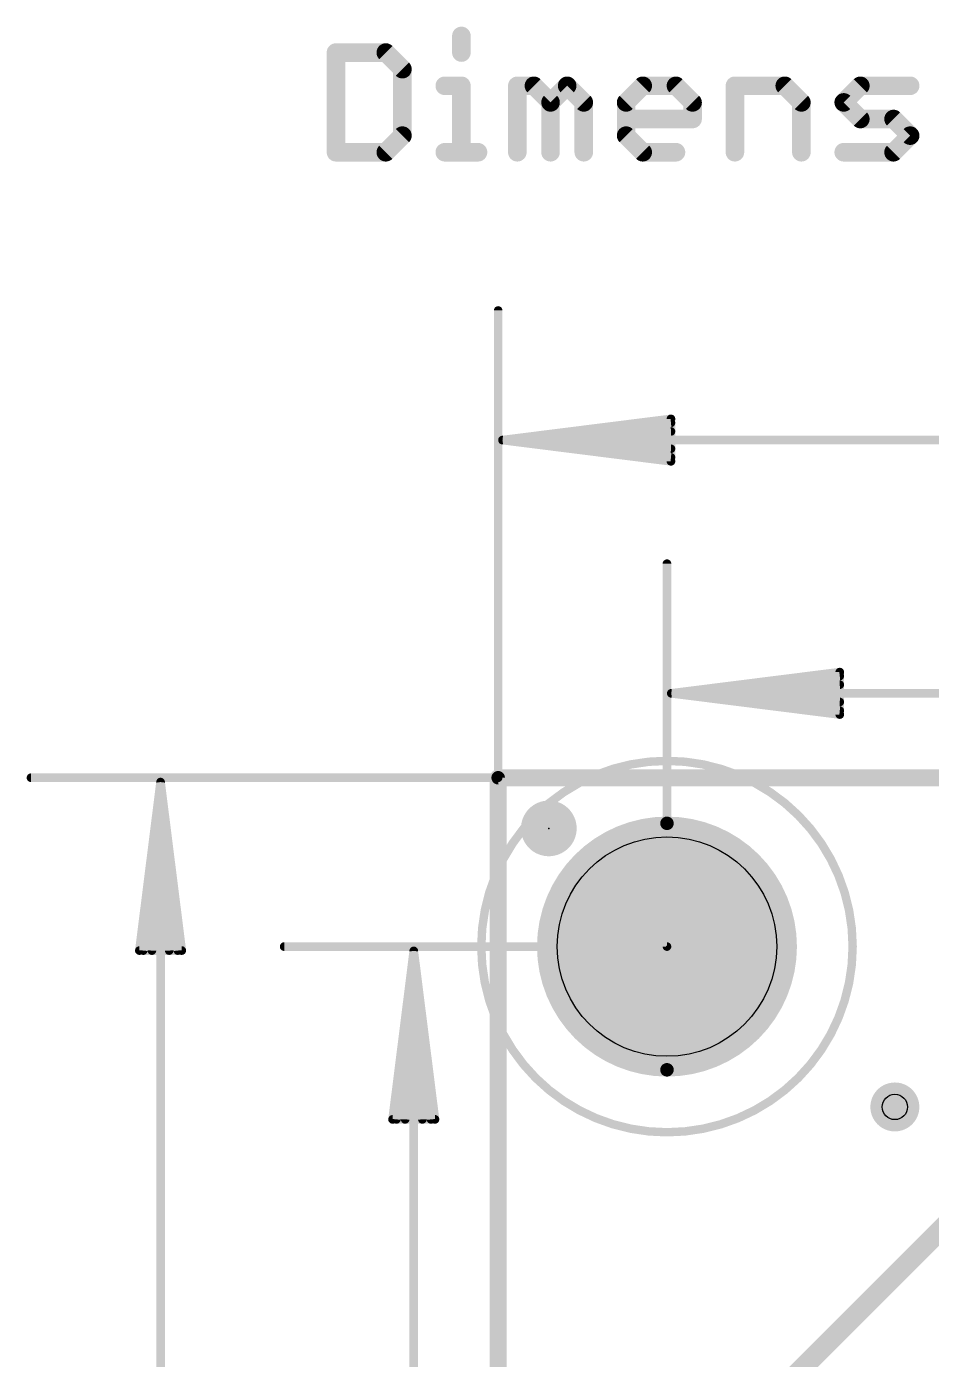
# Model space of a CAD drawing. Extents: x -33 to 74, y -22 to 37.
# Drawn here: x -7.1 to 6.52, y 16.65 to 36.7 of the extents above; entities that cross this region are included whole.
import ezdxf

# ---------------------------------------------------------------- set-up
doc = ezdxf.new("R2010")
doc.units = 0
for name, color, linetype in [('1', 12, 'CONTINUOUS'), ('16', 132, 'CONTINUOUS'), ('18', 110, 'CONTINUOUS'), ('20', 31, 'CONTINUOUS'), ('23', 53, 'CONTINUOUS'), ('24', 53, 'CONTINUOUS'), ('29', 253, 'CONTINUOUS'), ('30', 253, 'CONTINUOUS'), ('39', 12, 'CONTINUOUS'), ('41', 12, 'CONTINUOUS'), ('42', 132, 'CONTINUOUS'), ('44', 253, 'CONTINUOUS'), ('47', 253, 'CONTINUOUS')]:
    doc.layers.add(name, color=color, linetype=linetype)

# ---------------------------------------------------------------- blocks, each defined once
blk = doc.blocks.new('PIE')
at = {"const_width": 0.5}
blk.add_lwpolyline([(0, -0.25, 1), (0, 0.25, 1), (0, -0.25)], format="xyb", dxfattribs=at)
blk = doc.blocks.new('ROUNDV')
at = {"const_width": 0.5}
blk.add_lwpolyline([(0, -0.25, 1), (0, 0.25, 1), (0, -0.25)], format="xyb", dxfattribs=at)

msp = doc.modelspace()

# ---------------------------------------------------------------- linework, layer by layer
at = {"layer": '1', "const_width": 0.254}
for points in [[(0, 0), (0, 25.4)], [(0, 25.4), (25.4, 25.4)]]:
    msp.add_lwpolyline(points, dxfattribs=at)
at = {"layer": '1', "const_width": 0.127}
for points in [[(0.0635, 25.4, 1), (-0.0635, 25.4)], [(0, 25.4635, 1), (0, 25.3365)]]:
    msp.add_lwpolyline(points, format="xyb", dxfattribs=at)
at = {"layer": '16'}
for points, const_width in [([(0, 0), (0, 25.4)], 0.254), ([(0, 25.4), (25.4, 25.4)], 0.254), ([(3.556, 15.494), (6.9215, 18.8595)], 0.3048)]:
    msp.add_lwpolyline(points, dxfattribs=dict(at, const_width=const_width))
at = {"layer": '16', "const_width": 0.127}
for points in [[(0.0635, 25.4, 1), (-0.0635, 25.4)], [(0, 25.4635, 1), (0, 25.3365)]]:
    msp.add_lwpolyline(points, format="xyb", dxfattribs=at)
at = {"layer": '20', "const_width": 0.2032}
for points in [[(0, 0), (0, 25.4)], [(0, 25.4), (25.4, 25.4)]]:
    msp.add_lwpolyline(points, dxfattribs=at)
at = {"layer": '20', "const_width": 0.1016}
for points in [[(0.0508, 25.4, 1), (-0.0508, 25.4)], [(0, 25.4508, 1), (0, 25.3492)]]:
    msp.add_lwpolyline(points, format="xyb", dxfattribs=at)
at = {"layer": '20'}
msp.add_circle((2.54, 22.86), 1.651, dxfattribs=at)
at = {"layer": '23'}
for p in [(0.762, 24.638), (2.54, 22.86)]:
    msp.add_point(p, dxfattribs=at)
at = {"layer": '24'}
msp.add_point((0.762, 24.638), dxfattribs=at)
at = {"layer": '29', "const_width": 1.7526}
msp.add_lwpolyline([(2.54, 21.9837, 1), (2.54, 23.7363, 1), (2.54, 21.9837)], format="xyb", dxfattribs=at)
at = {"layer": '30', "const_width": 1.7526}
msp.add_lwpolyline([(2.54, 21.9837, 1), (2.54, 23.7363, 1), (2.54, 21.9837)], format="xyb", dxfattribs=at)
at = {"layer": '39', "const_width": 0.127}
msp.add_lwpolyline([(2.54, 20.066, 1), (2.54, 25.654, 1), (2.54, 20.066)], format="xyb", dxfattribs=at)
at = {"layer": '41'}
for points, const_width in [([(2.54, 24.7142, 1), (2.54, 21.0058)], 0.2032), ([(2.54, 21.0058, 1), (2.54, 24.7142)], 0.2032), ([(2.54, 24.765, 1), (2.54, 24.6634)], 0.1016), ([(2.54, 24.6634, 1), (2.54, 24.765)], 0.1016), ([(2.54, 21.0566, 1), (2.54, 20.955)], 0.1016), ([(2.54, 20.955, 1), (2.54, 21.0566)], 0.1016)]:
    msp.add_lwpolyline(points, format="xyb", dxfattribs=dict(at, const_width=const_width))
at = {"layer": '42'}
for points, const_width in [([(2.54, 24.7142, 1), (2.54, 21.0058)], 0.2032), ([(2.54, 21.0058, 1), (2.54, 24.7142)], 0.2032), ([(2.54, 24.765, 1), (2.54, 24.6634)], 0.1016), ([(2.54, 24.6634, 1), (2.54, 24.765)], 0.1016), ([(2.54, 21.0566, 1), (2.54, 20.955)], 0.1016), ([(2.54, 20.955, 1), (2.54, 21.0566)], 0.1016)]:
    msp.add_lwpolyline(points, format="xyb", dxfattribs=dict(at, const_width=const_width))
at = {"layer": '44'}
msp.add_circle((5.969, 20.447), 0.1905, dxfattribs=at)
at = {"layer": '47'}
for points, const_width in [([(-0.5533, 36.5606), (-0.5533, 36.3106)], 0.2794), ([(-2.4405, 36.3106), (-2.4405, 34.8107)], 0.2794), ([(-1.6905, 36.3106), (-2.4405, 36.3106)], 0.2794), ([(-1.4405, 36.0606), (-1.6905, 36.3106)], 0.2794), ([(-1.4405, 35.0607), (-1.4405, 36.0606)], 0.2794), ([(-0.8033, 35.8106), (-0.5533, 35.8106)], 0.2794), ([(-0.5533, 35.8106), (-0.5533, 34.8107)], 0.2794), ([(0.2881, 34.8107), (0.2881, 35.8106)], 0.2794), ([(0.2881, 35.8106), (0.5381, 35.8106)], 0.2794), ([(0.5381, 35.8106), (0.7881, 35.5606)], 0.2794), ([(0.7881, 35.5606), (1.0381, 35.8106)], 0.2794), ([(1.0381, 35.8106), (1.2881, 35.5606)], 0.2794), ([(1.9253, 35.5606), (2.1753, 35.8106)], 0.2794), ([(2.1753, 35.8106), (2.6752, 35.8106)], 0.2794), ([(2.6752, 35.8106), (2.9252, 35.5606)], 0.2794), ([(3.5625, 34.8107), (3.5625, 35.8106)], 0.2794), ([(3.5625, 35.8106), (4.3124, 35.8106)], 0.2794), ([(4.3124, 35.8106), (4.5624, 35.5606)], 0.2794), ([(5.1996, 35.5606), (5.4496, 35.8106)], 0.2794), ([(5.4496, 35.8106), (6.1995, 35.8106)], 0.2794), ([(0.7881, 35.5606), (0.7881, 34.8107)], 0.2794), ([(1.2881, 35.5606), (1.2881, 34.8107)], 0.2794), ([(1.9253, 35.0607), (1.9253, 35.5606)], 0.2794), ([(2.9252, 35.5606), (2.9252, 35.3107)], 0.2794), ([(4.5624, 35.5606), (4.5624, 34.8107)], 0.2794), ([(5.4496, 35.3107), (5.1996, 35.5606)], 0.2794), ([(2.9252, 35.3107), (1.9253, 35.3107)], 0.2794), ([(5.9496, 35.3107), (5.4496, 35.3107)], 0.2794), ([(6.1995, 35.0607), (5.9496, 35.3107)], 0.2794), ([(-1.6905, 34.8107), (-1.4405, 35.0607)], 0.2794), ([(2.1753, 34.8107), (1.9253, 35.0607)], 0.2794), ([(5.9496, 34.8107), (6.1995, 35.0607)], 0.2794), ([(-2.4405, 34.8107), (-1.6905, 34.8107)], 0.2794), ([(-0.8033, 34.8107), (-0.3033, 34.8107)], 0.2794), ([(2.6752, 34.8107), (2.1753, 34.8107)], 0.2794), ([(5.1996, 34.8107), (5.9496, 34.8107)], 0.2794), ([(0, 25.4), (0, 32.43)], 0.13), ([(0.065, 30.48), (2.6, 30.7992)], 0.13), ([(0.065, 30.48), (2.6, 30.74)], 0.13), ([(2.6, 30.7992), (2.6, 30.1608)], 0.13), ([(0.065, 30.48), (2.6, 30.61)], 0.13), ([(0.065, 30.48), (25.335, 30.48)], 0.13), ([(2.6, 30.1608), (0.065, 30.48)], 0.13), ([(2.6, 30.35), (0.065, 30.48)], 0.13), ([(2.6, 30.22), (0.065, 30.48)], 0.13), ([(2.54, 22.86), (2.54, 28.62)], 0.13), ([(2.605, 26.67), (5.14, 26.9892)], 0.13), ([(2.605, 26.67), (5.14, 26.93)], 0.13), ([(5.14, 26.9892), (5.14, 26.3508)], 0.13), ([(2.605, 26.67), (5.14, 26.8)], 0.13), ([(2.605, 26.67), (22.795, 26.67)], 0.13), ([(5.14, 26.3508), (2.605, 26.67)], 0.13), ([(5.14, 26.54), (2.605, 26.67)], 0.13), ([(5.14, 26.41), (2.605, 26.67)], 0.13), ([(0, 25.4), (-7.03, 25.4)], 0.13), ([(-5.08, 25.335), (-5.3992, 22.8)], 0.13), ([(-5.08, 25.335), (-5.34, 22.8)], 0.13), ([(-5.08, 25.335), (-5.21, 22.8)], 0.13), ([(-5.08, 0.065), (-5.08, 25.335)], 0.13), ([(-4.7608, 22.8), (-5.08, 25.335)], 0.13), ([(-4.95, 22.8), (-5.08, 25.335)], 0.13), ([(-4.82, 22.8), (-5.08, 25.335)], 0.13), ([(-5.3992, 22.8), (-4.7608, 22.8)], 0.13), ([(2.54, 22.86), (-3.22, 22.86)], 0.13), ([(-1.27, 22.795), (-1.5892, 20.26)], 0.13), ([(-1.27, 22.795), (-1.53, 20.26)], 0.13), ([(-1.27, 22.795), (-1.4, 20.26)], 0.13), ([(-1.27, 22.795), (-1.27, 0.065)], 0.13), ([(-0.9508, 20.26), (-1.27, 22.795)], 0.13), ([(-1.14, 20.26), (-1.27, 22.795)], 0.13), ([(-1.01, 20.26), (-1.27, 22.795)], 0.13), ([(-1.5892, 20.26), (-0.9508, 20.26)], 0.13)]:
    msp.add_lwpolyline(points, dxfattribs=dict(at, const_width=const_width))
for points, const_width in [([(-0.4835, 36.5606, 1), (-0.6232, 36.5606)], 0.1397), ([(-2.3706, 36.3106, 1), (-2.5103, 36.3106)], 0.1397), ([(-2.4405, 36.3804, 1), (-2.4405, 36.2407)], 0.1397), ([(-1.6411, 36.36, 1), (-1.7399, 36.2612)], 0.1397), ([(-1.6905, 36.2407, 1), (-1.6905, 36.3804)], 0.1397), ([(-0.6232, 36.3106, 1), (-0.4835, 36.3106)], 0.1397), ([(-1.3707, 36.0606, 1), (-1.5104, 36.0606)], 0.1397), ([(-1.4899, 36.0112, 1), (-1.3911, 36.11)], 0.1397), ([(-0.8033, 35.8805, 1), (-0.8033, 35.7408)], 0.1397), ([(-0.4835, 35.8106, 1), (-0.6232, 35.8106)], 0.1397), ([(-0.5533, 35.7408, 1), (-0.5533, 35.8805)], 0.1397), ([(0.2881, 35.8805, 1), (0.2881, 35.7408)], 0.1397), ([(0.358, 35.8106, 1), (0.2183, 35.8106)], 0.1397), ([(0.5875, 35.86, 1), (0.4887, 35.7612)], 0.1397), ([(0.5381, 35.7408, 1), (0.5381, 35.8805)], 0.1397), ([(1.0875, 35.86, 1), (0.9887, 35.7612)], 0.1397), ([(1.0875, 35.7612, 1), (0.9887, 35.86)], 0.1397), ([(2.1753, 35.8805, 1), (2.1753, 35.7408)], 0.1397), ([(2.2247, 35.7612, 1), (2.1259, 35.86)], 0.1397), ([(2.7246, 35.86, 1), (2.6258, 35.7612)], 0.1397), ([(2.6752, 35.7408, 1), (2.6752, 35.8805)], 0.1397), ([(3.5625, 35.8805, 1), (3.5625, 35.7408)], 0.1397), ([(3.6323, 35.8106, 1), (3.4926, 35.8106)], 0.1397), ([(4.3618, 35.86, 1), (4.263, 35.7612)], 0.1397), ([(4.3124, 35.7408, 1), (4.3124, 35.8805)], 0.1397), ([(5.4496, 35.8805, 1), (5.4496, 35.7408)], 0.1397), ([(5.499, 35.7612, 1), (5.4002, 35.86)], 0.1397), ([(6.1995, 35.7408, 1), (6.1995, 35.8805)], 0.1397), ([(0.8579, 35.5606, 1), (0.7183, 35.5606)], 0.1397), ([(1.3579, 35.5606, 1), (1.2182, 35.5606)], 0.1397), ([(1.9951, 35.5606, 1), (1.8554, 35.5606)], 0.1397), ([(2.9951, 35.5606, 1), (2.8554, 35.5606)], 0.1397), ([(4.6322, 35.5606, 1), (4.4925, 35.5606)], 0.1397), ([(5.249, 35.61, 1), (5.1502, 35.5112)], 0.1397), ([(0.7387, 35.61, 1), (0.8375, 35.5112)], 0.1397), ([(0.7387, 35.5112, 1), (0.8375, 35.61)], 0.1397), ([(1.2387, 35.5112, 1), (1.3375, 35.61)], 0.1397), ([(1.8759, 35.61, 1), (1.9747, 35.5112)], 0.1397), ([(2.8758, 35.5112, 1), (2.9746, 35.61)], 0.1397), ([(4.513, 35.5112, 1), (4.6118, 35.61)], 0.1397), ([(5.1502, 35.61, 1), (5.249, 35.5112)], 0.1397), ([(1.9253, 35.3805, 1), (1.9253, 35.2408)], 0.1397), ([(2.8554, 35.3107, 1), (2.9951, 35.3107)], 0.1397), ([(2.9252, 35.2408, 1), (2.9252, 35.3805)], 0.1397), ([(5.4496, 35.3805, 1), (5.4496, 35.2408)], 0.1397), ([(5.4002, 35.2613, 1), (5.499, 35.3601)], 0.1397), ([(5.9989, 35.3601, 1), (5.9002, 35.2613)], 0.1397), ([(5.9496, 35.2408, 1), (5.9496, 35.3805)], 0.1397), ([(-1.5104, 35.0607, 1), (-1.3707, 35.0607)], 0.1397), ([(-1.3911, 35.0113, 1), (-1.4899, 35.1101)], 0.1397), ([(1.8554, 35.0607, 1), (1.9951, 35.0607)], 0.1397), ([(1.9747, 35.1101, 1), (1.8759, 35.0113)], 0.1397), ([(6.1501, 35.0113, 1), (6.2489, 35.1101)], 0.1397), ([(6.2489, 35.0113, 1), (6.1501, 35.1101)], 0.1397), ([(-2.4405, 34.8806, 1), (-2.4405, 34.7409)], 0.1397), ([(-1.7399, 34.8601, 1), (-1.6411, 34.7613)], 0.1397), ([(-1.6905, 34.7409, 1), (-1.6905, 34.8806)], 0.1397), ([(-0.8033, 34.8806, 1), (-0.8033, 34.7409)], 0.1397), ([(-0.3033, 34.7409, 1), (-0.3033, 34.8806)], 0.1397), ([(2.1753, 34.8806, 1), (2.1753, 34.7409)], 0.1397), ([(2.1259, 34.7613, 1), (2.2247, 34.8601)], 0.1397), ([(2.6752, 34.7409, 1), (2.6752, 34.8806)], 0.1397), ([(5.1996, 34.8806, 1), (5.1996, 34.7409)], 0.1397), ([(5.9002, 34.8601, 1), (5.9989, 34.7613)], 0.1397), ([(5.9496, 34.7409, 1), (5.9496, 34.8806)], 0.1397), ([(-2.5103, 34.8107, 1), (-2.3706, 34.8107)], 0.1397), ([(-0.6232, 34.8107, 1), (-0.4835, 34.8107)], 0.1397), ([(0.2183, 34.8107, 1), (0.358, 34.8107)], 0.1397), ([(0.7183, 34.8107, 1), (0.8579, 34.8107)], 0.1397), ([(1.2182, 34.8107, 1), (1.3579, 34.8107)], 0.1397), ([(3.4926, 34.8107, 1), (3.6323, 34.8107)], 0.1397), ([(4.4925, 34.8107, 1), (4.6322, 34.8107)], 0.1397), ([(0.0325, 32.43, 1), (-0.0325, 32.43)], 0.065), ([(2.6325, 30.7992, 1), (2.5675, 30.7992)], 0.065), ([(2.6041, 30.767, 1), (2.5959, 30.8315)], 0.065), ([(2.6033, 30.7077, 1), (2.5967, 30.7723)], 0.065), ([(0.065, 30.5125, 1), (0.065, 30.4475)], 0.065), ([(0.0691, 30.5122, 1), (0.0609, 30.4478)], 0.065), ([(0.0633, 30.5125, 1), (0.0667, 30.4475)], 0.065), ([(0.0667, 30.5125, 1), (0.0633, 30.4475)], 0.065), ([(0.0683, 30.5123, 1), (0.0617, 30.4477)], 0.065), ([(0.0617, 30.5123, 1), (0.0683, 30.4477)], 0.065), ([(0.0609, 30.5122, 1), (0.0691, 30.4478)], 0.065), ([(2.6017, 30.5775, 1), (2.5983, 30.6425)], 0.065), ([(2.5967, 30.1877, 1), (2.6033, 30.2523)], 0.065), ([(2.5983, 30.3175, 1), (2.6017, 30.3825)], 0.065), ([(2.5675, 30.1608, 1), (2.6325, 30.1608)], 0.065), ([(2.5959, 30.1285, 1), (2.6041, 30.193)], 0.065), ([(2.5725, 28.62, 1), (2.5075, 28.62)], 0.065), ([(5.1725, 26.9892, 1), (5.1075, 26.9892)], 0.065), ([(5.1441, 26.957, 1), (5.1359, 27.0215)], 0.065), ([(5.1433, 26.8977, 1), (5.1367, 26.9623)], 0.065), ([(2.605, 26.7025, 1), (2.605, 26.6375)], 0.065), ([(2.6091, 26.7022, 1), (2.6009, 26.6378)], 0.065), ([(2.6033, 26.7025, 1), (2.6067, 26.6375)], 0.065), ([(2.6067, 26.7025, 1), (2.6033, 26.6375)], 0.065), ([(2.6083, 26.7023, 1), (2.6017, 26.6377)], 0.065), ([(2.6017, 26.7023, 1), (2.6083, 26.6377)], 0.065), ([(2.6009, 26.7022, 1), (2.6091, 26.6378)], 0.065), ([(5.1417, 26.7675, 1), (5.1383, 26.8325)], 0.065), ([(5.1367, 26.3777, 1), (5.1433, 26.4423)], 0.065), ([(5.1383, 26.5075, 1), (5.1417, 26.5725)], 0.065), ([(5.1075, 26.3508, 1), (5.1725, 26.3508)], 0.065), ([(5.1359, 26.3185, 1), (5.1441, 26.383)], 0.065), ([(-7.03, 25.4325, 1), (-7.03, 25.3675)], 0.065), ([(0, 25.3675, 1), (0, 25.4325)], 0.065), ([(-5.0475, 25.335, 1), (-5.1125, 25.335)], 0.065), ([(-5.0478, 25.3391, 1), (-5.1122, 25.3309)], 0.065), ([(-5.0475, 25.3333, 1), (-5.1125, 25.3367)], 0.065), ([(-5.0475, 25.3367, 1), (-5.1125, 25.3333)], 0.065), ([(-5.0477, 25.3383, 1), (-5.1123, 25.3317)], 0.065), ([(-5.0477, 25.3317, 1), (-5.1123, 25.3383)], 0.065), ([(-5.0478, 25.3309, 1), (-5.1122, 25.3391)], 0.065), ([(-0.0325, 25.4, 1), (0.0325, 25.4)], 0.065), ([(-5.3992, 22.8325, 1), (-5.3992, 22.7675)], 0.065), ([(-4.7608, 22.7675, 1), (-4.7608, 22.8325)], 0.065), ([(-3.22, 22.8925, 1), (-3.22, 22.8275)], 0.065), ([(-1.2375, 22.795, 1), (-1.3025, 22.795)], 0.065), ([(-1.2378, 22.7991, 1), (-1.3022, 22.7909)], 0.065), ([(-1.2375, 22.7933, 1), (-1.3025, 22.7967)], 0.065), ([(-1.2375, 22.7967, 1), (-1.3025, 22.7933)], 0.065), ([(-1.2377, 22.7983, 1), (-1.3023, 22.7917)], 0.065), ([(-1.2377, 22.7917, 1), (-1.3023, 22.7983)], 0.065), ([(-1.2378, 22.7909, 1), (-1.3022, 22.7991)], 0.065), ([(2.5075, 22.86, 1), (2.5725, 22.86)], 0.065), ([(2.54, 22.8275, 1), (2.54, 22.8925)], 0.065), ([(-5.4315, 22.8041, 1), (-5.367, 22.7959)], 0.065), ([(-5.3723, 22.8033, 1), (-5.3077, 22.7967)], 0.065), ([(-5.2425, 22.8017, 1), (-5.1775, 22.7983)], 0.065), ([(-4.9825, 22.7983, 1), (-4.9175, 22.8017)], 0.065), ([(-4.8523, 22.7967, 1), (-4.7877, 22.8033)], 0.065), ([(-4.793, 22.7959, 1), (-4.7285, 22.8041)], 0.065), ([(-1.6215, 20.2641, 1), (-1.557, 20.2559)], 0.065), ([(-1.5892, 20.2925, 1), (-1.5892, 20.2275)], 0.065), ([(-1.5623, 20.2633, 1), (-1.4977, 20.2567)], 0.065), ([(-1.4325, 20.2617, 1), (-1.3675, 20.2583)], 0.065), ([(-1.1725, 20.2583, 1), (-1.1075, 20.2617)], 0.065), ([(-1.0423, 20.2567, 1), (-0.9777, 20.2633)], 0.065), ([(-0.983, 20.2559, 1), (-0.9185, 20.2641)], 0.065), ([(-0.9508, 20.2275, 1), (-0.9508, 20.2925)], 0.065)]:
    msp.add_lwpolyline(points, format="xyb", dxfattribs=dict(at, const_width=const_width))

# ---------------------------------------------------------------- block references
at = {"layer": '1', "xscale": 0.635, "yscale": 0.635}
msp.add_blockref('PIE', (0.762, 24.638), dxfattribs=at)
at = {"layer": '16', "xscale": 0.635, "yscale": 0.635}
msp.add_blockref('PIE', (0.762, 24.638), dxfattribs=at)
at = {"layer": '18', "xscale": 0.7366, "yscale": 0.7366}
msp.add_blockref('ROUNDV', (5.969, 20.447), dxfattribs=at)
msp.add_blockref('ROUNDV', (5.969, 20.447), dxfattribs=at)
at = {"layer": '29', "xscale": 0.8382, "yscale": 0.8382}
msp.add_blockref('PIE', (0.762, 24.638), dxfattribs=at)
at = {"layer": '30', "xscale": 0.8382, "yscale": 0.8382}
msp.add_blockref('PIE', (0.762, 24.638), dxfattribs=at)

doc.saveas('drawing.dxf')
